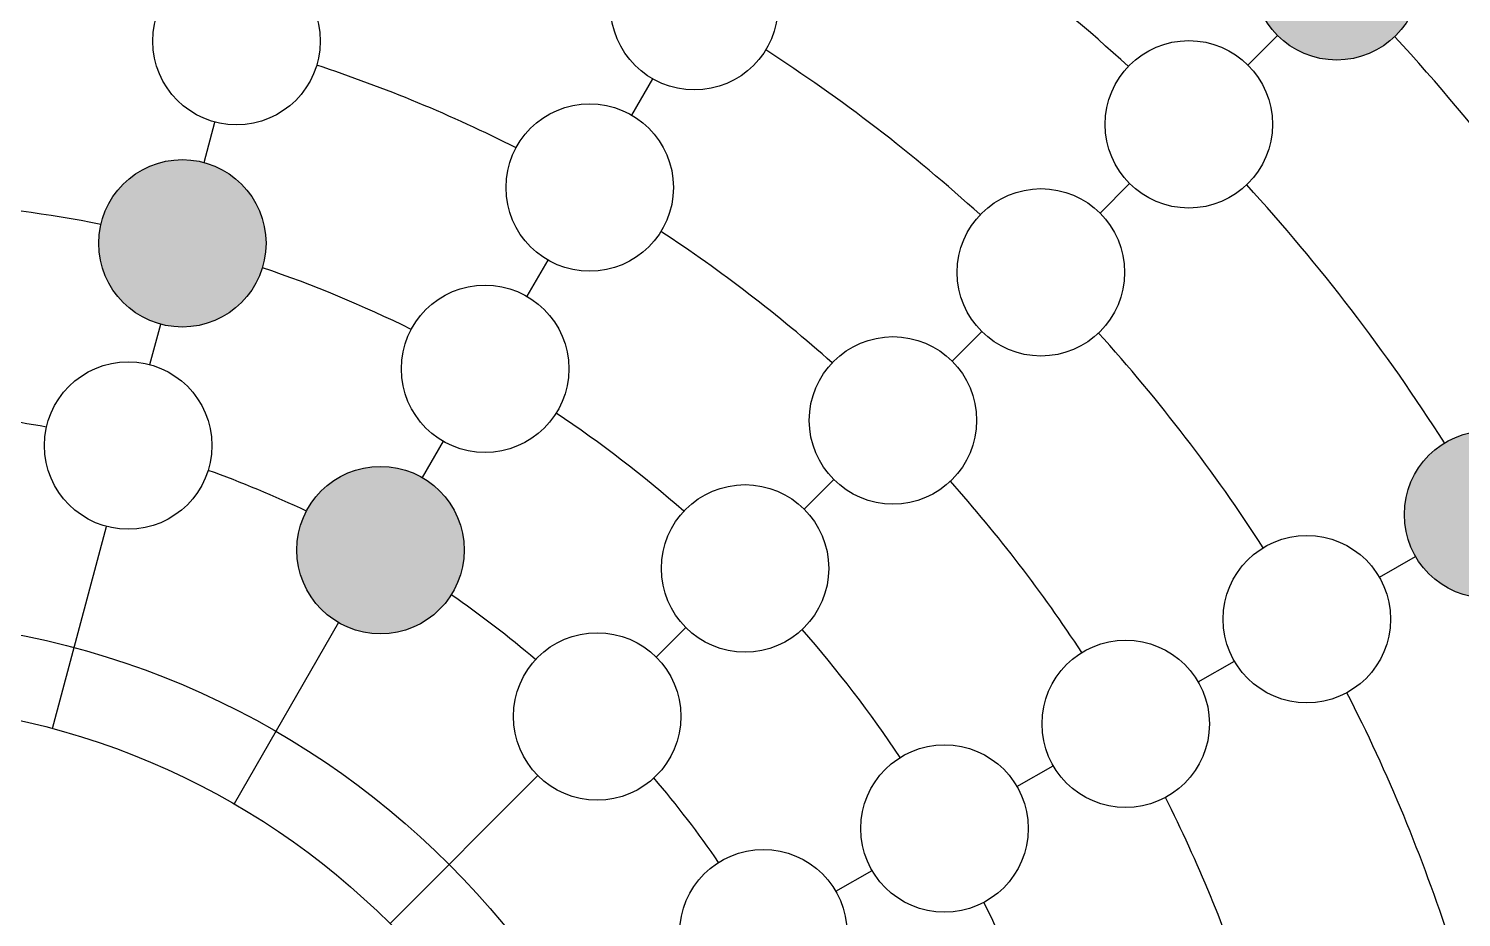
# Model space of a CAD drawing. Header units: inches. Extents: x 53 to 275, y 28 to 179.
# Drawn here: x 197.58 to 206.14, y 163.69 to 169 of the extents above; entities that cross this region are included whole.
import ezdxf

# ---------------------------------------------------------------- set-up
doc = ezdxf.new("R2010")
doc.units = ezdxf.units.IN
doc.header["$MEASUREMENT"] = 0

msp = doc.modelspace()

# ---------------------------------------------------------------- hatches: boundary and pattern name
h = msp.add_hatch(color=256)
h.set_gradient(color1=(214, 0, 214), color2=(250, 0, 250), one_color=1, tint=0.49)
h.paths.add_polyline_path([(202.4687, 157.3437, 1), (201.4687, 157.3437, 1)])
h.paths.add_polyline_path([(204.3005, 158.5276, 1), (203.3005, 158.5276, 1)])
h.paths.add_polyline_path([(205.8061, 160.4687, 1), (204.8061, 160.4687, 1)])
h.paths.add_polyline_path([(206.7153, 163.0569, 1), (205.7153, 163.0569, 1)])
h.paths.add_polyline_path([(206.7989, 166.0937, 1), (205.7989, 166.0937, 1)])
h.paths.add_polyline_path([(205.8949, 169.3075, 1), (204.8949, 169.3075, 1)])
h.paths.add_polyline_path([(203.9311, 172.3766, 1), (202.9311, 172.3766, 1)])
h.paths.add_polyline_path([(200.9384, 174.9576, 1), (199.9384, 174.9576, 1)])
h = msp.add_hatch(color=256)
h.set_gradient(color1=(255, 255, 0), color2=(250, 250, 0), one_color=1, tint=0.49)
h.paths.add_polyline_path([(202.4687, 157.3437, 1), (201.4687, 157.3437, 1)])
h.paths.add_polyline_path([(204.3005, 158.5276, 1), (203.3005, 158.5276, 1)])
h.paths.add_polyline_path([(204.8061, 160.4687, 1), (205.8061, 160.4687, 1)])
h.paths.add_polyline_path([(206.7153, 163.0569, 1), (205.7153, 163.0569, 1)])
h.paths.add_polyline_path([(205.7989, 166.0937, 1), (206.7989, 166.0937, 1)])
h.paths.add_polyline_path([(205.8949, 169.3075, 1), (204.8949, 169.3075, 1)])
h.paths.add_polyline_path([(202.9311, 172.3766, 1), (203.9311, 172.3766, 1)])
h.paths.add_polyline_path([(200.9384, 174.9576, 1), (199.9384, 174.9576, 1)])
h = msp.add_hatch(color=256)
h.set_gradient(color1=(214, 0, 214), color2=(250, 0, 250), one_color=1, tint=0.49)
h.paths.add_polyline_path([(193.1738, 145.9798, 1), (192.1738, 145.9798, 1)])
h.paths.add_polyline_path([(190.1811, 148.5609, 1), (189.1811, 148.5609, 1)])
h.paths.add_polyline_path([(188.2173, 151.6299, 1), (187.2173, 151.6299, 1)])
h.paths.add_polyline_path([(187.3133, 154.8437, 1), (186.3133, 154.8437, 1)])
h.paths.add_polyline_path([(187.3968, 157.8805, 1), (186.3968, 157.8805, 1)])
h.paths.add_polyline_path([(188.3061, 160.4687, 1), (187.3061, 160.4687, 1)])
h.paths.add_polyline_path([(189.8116, 162.4099, 1), (188.8116, 162.4099, 1)])
h.paths.add_polyline_path([(191.6434, 163.5937, 1), (190.6434, 163.5937, 1)])
h.paths.add_polyline_path([(200.1811, 165.8814, 1), (199.1811, 165.8814, 1)])
h.paths.add_polyline_path([(198.9972, 167.7132, 1), (197.9972, 167.7132, 1)])
h.paths.add_polyline_path([(197.0561, 169.2187, 1), (196.0561, 169.2187, 1)])
h.paths.add_polyline_path([(194.4679, 170.128, 1), (193.4679, 170.128, 1)])
h.paths.add_polyline_path([(191.4311, 170.2115, 1), (190.4311, 170.2115, 1)])
h.paths.add_polyline_path([(188.2173, 169.3075, 1), (187.2173, 169.3075, 1)])
h.paths.add_polyline_path([(185.1482, 167.3437, 1), (184.1482, 167.3437, 1)])
h.paths.add_polyline_path([(182.5672, 164.351, 1), (181.5672, 164.351, 1)])
h.paths.add_polyline_path([(193.9311, 155.0561, 1), (192.9311, 155.0561, 1)])
h.paths.add_polyline_path([(195.1149, 153.2243, 1), (194.1149, 153.2243, 1)])
h.paths.add_polyline_path([(197.0561, 151.7187, 1), (196.0561, 151.7187, 1)])
h.paths.add_polyline_path([(199.6443, 150.8095, 1), (198.6443, 150.8095, 1)])
h.paths.add_polyline_path([(202.6811, 150.7259, 1), (201.6811, 150.7259, 1)])
h.paths.add_polyline_path([(205.8949, 151.6299, 1), (204.8949, 151.6299, 1)])
h.paths.add_polyline_path([(208.9639, 153.5937, 1), (207.9639, 153.5937, 1)])
h.paths.add_polyline_path([(211.545, 156.5864, 1), (210.545, 156.5864, 1)])
h = msp.add_hatch(color=256)
h.set_gradient(color1=(255, 255, 0), color2=(250, 250, 0), one_color=1, tint=0.49)
h.paths.add_polyline_path([(200.1811, 165.8814, 1), (199.1811, 165.8814, 1)])
h.paths.add_polyline_path([(198.9972, 167.7132, 1), (197.9972, 167.7132, 1)])
h.paths.add_polyline_path([(197.0561, 169.2187, 1), (196.0561, 169.2187, 1)])
h.paths.add_polyline_path([(194.4679, 170.128, 1), (193.4679, 170.128, 1)])
h.paths.add_polyline_path([(191.4311, 170.2115, 1), (190.4311, 170.2115, 1)])
h.paths.add_polyline_path([(187.2173, 169.3075, 1), (188.2173, 169.3075, 1)])
h.paths.add_polyline_path([(185.1482, 167.3437, 1), (184.1482, 167.3437, 1)])
h.paths.add_polyline_path([(182.5672, 164.351, 1), (181.5672, 164.351, 1)])
h.paths.add_polyline_path([(191.6434, 163.5937, 1), (190.6434, 163.5937, 1)])
h.paths.add_polyline_path([(189.8116, 162.4099, 1), (188.8116, 162.4099, 1)])
h.paths.add_polyline_path([(188.3061, 160.4687, 1), (187.3061, 160.4687, 1)])
h.paths.add_polyline_path([(186.3968, 157.8805, 1), (187.3968, 157.8805, 1)])
h.paths.add_polyline_path([(186.3133, 154.8437, 1), (187.3133, 154.8437, 1)])
h.paths.add_polyline_path([(188.2173, 151.6299, 1), (187.2173, 151.6299, 1)])
h.paths.add_polyline_path([(190.1811, 148.5609, 1), (189.1811, 148.5609, 1)])
h.paths.add_polyline_path([(193.1738, 145.9798, 1), (192.1738, 145.9798, 1)])
h.paths.add_polyline_path([(193.9311, 155.0561, 1), (192.9311, 155.0561, 1)])
h.paths.add_polyline_path([(195.1149, 153.2243, 1), (194.1149, 153.2243, 1)])
h.paths.add_polyline_path([(197.0561, 151.7187, 1), (196.0561, 151.7187, 1)])
h.paths.add_polyline_path([(199.6443, 150.8095, 1), (198.6443, 150.8095, 1)])
h.paths.add_polyline_path([(202.6811, 150.7259, 1), (201.6811, 150.7259, 1)])
h.paths.add_polyline_path([(204.8949, 151.6299, 1), (205.8949, 151.6299, 1)])
h.paths.add_polyline_path([(207.9639, 153.5937, 1), (208.9639, 153.5937, 1)])
h.paths.add_polyline_path([(210.545, 156.5864, 1), (211.545, 156.5864, 1)])

# ---------------------------------------------------------------- linework, layer by layer
at = {"lineweight": 30}
for p, q in [((205.0414, 168.954), (204.8646, 168.7772)), ((201.3061, 168.696), (201.1811, 168.4794)), ((198.6266, 168.1961), (198.6913, 168.4376)), ((204.1575, 168.0701), (203.9807, 167.8933)), ((200.6811, 167.6134), (200.5561, 167.3969)), ((198.3031, 166.9887), (198.3678, 167.2302)), ((203.2736, 167.1862), (203.0968, 167.0094)), ((200.0561, 166.5309), (199.9311, 166.3144)), ((202.3897, 166.3023), (202.2129, 166.1256)), ((197.7208, 164.8154), (198.0443, 166.0228)), ((205.6494, 165.7187), (205.8659, 165.8437)), ((199.4311, 165.4484), (198.8061, 164.3658)), ((201.5058, 165.4185), (201.3291, 165.2417)), ((204.5668, 165.0937), (204.7833, 165.2187)), ((200.622, 164.5346), (199.7381, 163.6507)), ((203.4843, 164.4687), (203.7008, 164.5937)), ((202.4018, 163.8437), (202.6183, 163.9687))]:
    msp.add_line(p, q, dxfattribs=at)
at = {"color": 4}
for centre in [(205.3949, 169.3075), (201.5561, 169.129), (198.8208, 168.9206), (204.511, 168.4237), (200.9311, 168.0464), (198.4972, 167.7132), (203.6272, 167.5398), (200.3061, 166.9639), (202.7433, 166.6559), (198.1737, 166.5057), (206.2989, 166.0937), (199.6811, 165.8814), (201.8594, 165.772), (205.2163, 165.4687), (200.9755, 164.8881), (204.1338, 164.8437), (203.0513, 164.2187), (201.9687, 163.5937)]:
    msp.add_circle(centre, 0.5, dxfattribs=at)
at = {"lineweight": 30}
for radius in [5, 4.5]:
    msp.add_circle((196.5561, 160.4687), radius, dxfattribs=at)
for radius, start, end in [(11.25, 47.54669, 57.45331), (12.5, 32.29198, 42.70802), (10, 47.86509, 57.13491), (8.75, 63.27449, 71.72551), (11.25, 32.54669, 42.45331), (7.5, 78.82043, 86.17957), (8.75, 48.27449, 56.72551), (7.5, 63.82043, 71.17957), (10, 32.86509, 42.13491), (6.25, 79.58489, 85.41511), (7.5, 48.82043, 56.17957), (6.25, 64.58489, 70.41511), (8.75, 33.27449, 41.72551), (6.25, 49.58489, 55.41511), (7.5, 33.82043, 41.17957), (10, 17.86509, 27.13491), (6.25, 34.58489, 40.41511), (8.75, 18.27449, 26.72551), (7.5, 18.82043, 26.17957)]:
    msp.add_arc((196.5561, 160.4687), radius, start, end, dxfattribs=at)

doc.saveas('drawing.dxf')
